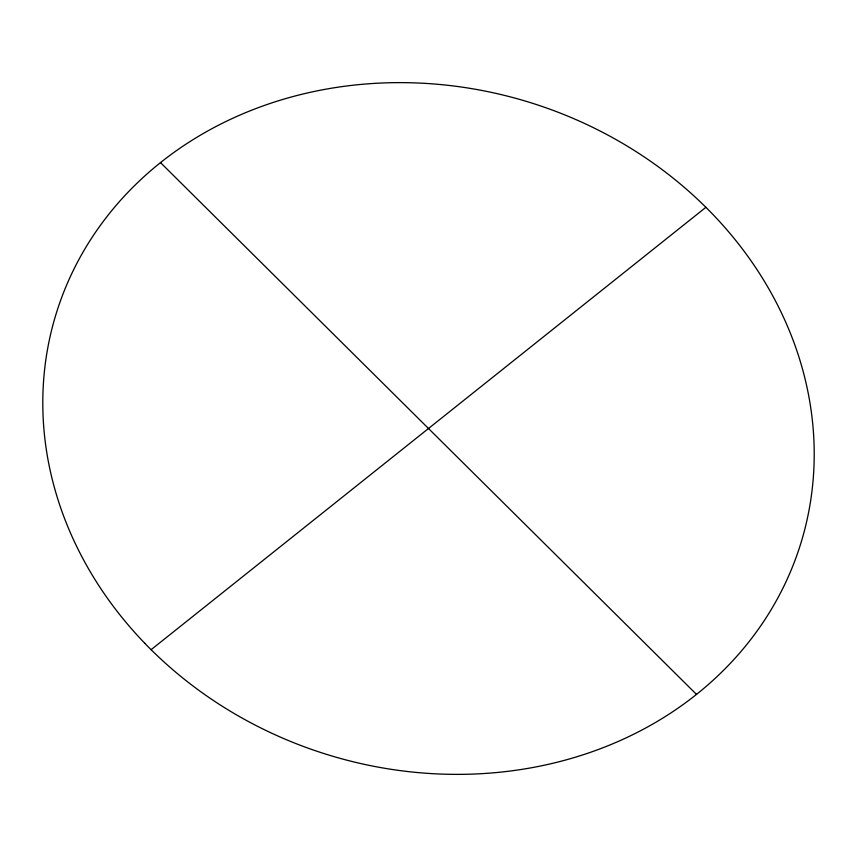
<?xml version="1.0" encoding="UTF-8"?>
<svg xmlns="http://www.w3.org/2000/svg" width="857" height="857" viewBox="0 0 857 857"><rect width="100%" height="100%" fill="white"/><g stroke="black" fill="none" stroke-linecap="round" stroke-linejoin="round"><path stroke-width="1.29" d="M151.1 649.692L705.9 207.308M160.505 162.605L696.495 694.395M144.801 643.296A389.635 341.44 17.1 0 0 796.656 555.872A389.635 341.44 17.1 0 0 344.043 86.332A389.635 341.44 17.1 0 0 144.801 643.296"/></g></svg>
